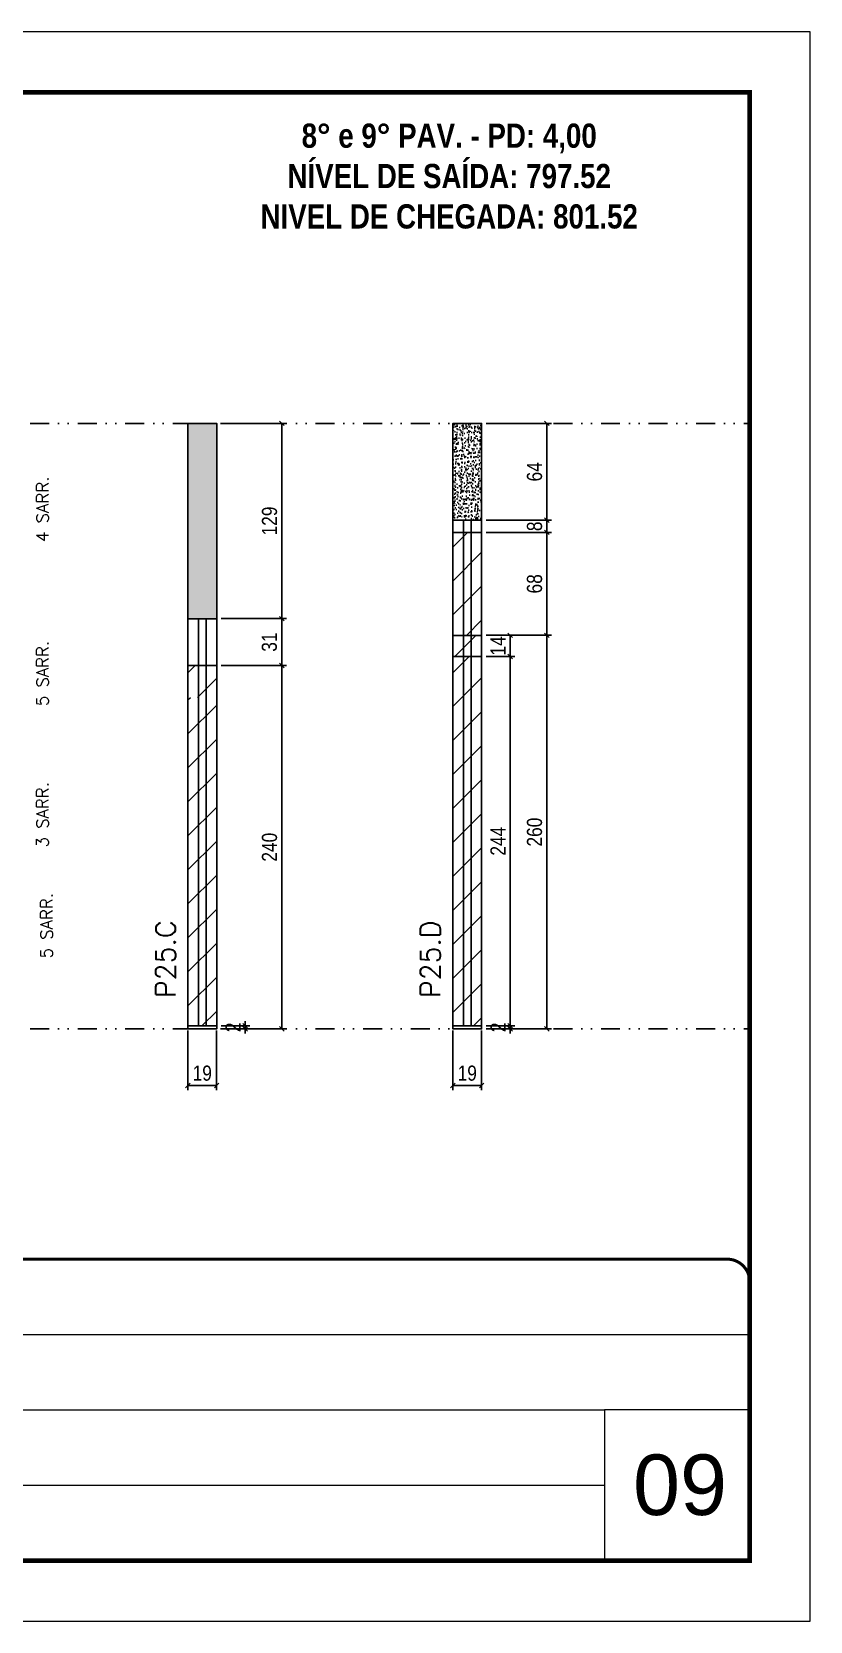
# Model space of a CAD drawing. Extents: x 28748 to 35002, y 14885 to 43501.
# Drawn here: x 29719 to 30233, y 40154 to 41204 of the extents above; entities that cross this region are included whole.
import ezdxf

# ---------------------------------------------------------------- set-up
doc = ezdxf.new("R2010")
doc.units = 0
for name, pattern in [('CONTINUO', [0]), ('DASHED', [0.75, 0.5, -0.25]), ('DIVIDE2', [0.625, 0.25, -0.125, 0, -0.125, 0, -0.125])]:
    doc.linetypes.add(name, pattern=pattern)
for name, color, linetype, lineweight in [('CARIMBO', 255, 'Continuous', 9), ('Folhas', 255, 'Continuous', 9), ('Hachura', 251, 'Continuous', 9), ('SARRAFO DE PRESSAO', 251, 'DASHED', 9), ('Texto Seção', 7, 'Continuous', 15)]:
    doc.layers.add(name, color=color, linetype=linetype, lineweight=lineweight)
for name, color, linetype in [('COTA', 241, 'Continuous'), ('NOMENCLATURA', 7, 'Continuous'), ('Nível', 160, 'Continuous'), ('Painéis', 200, 'Continuous'), ('SARR_2.2x7', 40, 'Continuous')]:
    doc.layers.add(name, color=color, linetype=linetype)
doc.styles.add('ARIAL', font='arial.ttf')
doc.styles.add('COTA TECNICA', font='techl___.ttf', dxfattribs={"height": 10})
doc.styles.add('COTA TECNICA-50', font='techl___.ttf', dxfattribs={"height": 10})
doc.styles.add('REGUA-120', font='ROMANS.shx', dxfattribs={"height": 15})
doc.styles.add('ROMANC', font='techb___.ttf', dxfattribs={"height": 2.5})
doc.styles.add('ROMANS', font='romans.shx')
doc.dimstyles.new('COTA PAINEL-50', dxfattribs={"dimtxt": 10, "dimasz": 3, "dimexe": 3, "dimexo": 3, "dimgap": 3, "dimtad": 1, "dimdec": 1, "dimzin": 12, "dimdsep": 46, "dimtxsty": 'COTA TECNICA-50', "dimblk1": 'OBLIQUE', "dimblk2": 'OBLIQUE', "dimsah": 1, "dimcen": 0.9, "dimclrd": 4, "dimclre": 4, "dimclrt": 240, "dimadec": 1, "dimazin": 3, "dimtfac": 1, "dimtdec": 1, "dimtmove": 0, "dimatfit": 3, "dimfxl": 1, "dimtolj": 1, "dimtzin": 12, "dimarcsym": 0})
doc.dimstyles.new('PAINEL', dxfattribs={"dimtxt": 10, "dimasz": 3, "dimexe": 3, "dimexo": 3, "dimgap": 3, "dimtad": 1, "dimdec": 1, "dimzin": 12, "dimdsep": 46, "dimtxsty": 'COTA TECNICA', "dimblk1": 'OBLIQUE', "dimblk2": 'OBLIQUE', "dimsah": 1, "dimcen": 0.9, "dimclrd": 4, "dimclre": 4, "dimclrt": 240, "dimadec": 1, "dimazin": 3, "dimtfac": 1, "dimtdec": 1, "dimtmove": 0, "dimatfit": 3, "dimfxl": 1, "dimtolj": 1, "dimtzin": 12, "dimarcsym": 0})
pattern_1 = [(45, (-100272.658, 8260.539), (-11.2253202, 11.2253202), [])]

# ---------------------------------------------------------------- blocks, each defined once
blk = doc.blocks.new('9999999999')
at = {"color": 30, "linetype": 'CONTINUO'}
for p, q in [((98564.6, 34379.6), (99584, 34379.6)), ((98564.6, 34329.8), (99488, 34329.8)), ((99584, 34329.8), (99488, 34329.8)), ((99488, 34329.8), (99488, 34230.2)), ((98564.6, 34280), (99488, 34280))]:
    blk.add_line(p, q, dxfattribs=at)
at = {"color": 30, "linetype": 'CONTINUO', "const_width": 2}
blk.add_lwpolyline([(99584, 34230.2), (99584, 34414.4, 0.414214), (99569, 34429.4), (98229, 34429.4, 0.414214), (98214, 34414.4), (98214, 34245.2, 0.414214), (98229, 34230.2), (99584, 34230.2)], format="xyb", dxfattribs=at)
at = {"layer": 'Folhas'}
blk.add_lwpolyline([(98139, 34190.2), (99624, 34190.2), (99624, 35240.2), (98139, 35240.2)], close=True, dxfattribs=at)
at = {"layer": 'Folhas', "color": 30, "const_width": 3}
blk.add_lwpolyline([(98214, 34230.2), (99584, 34230.2), (99584, 35200.2), (98214, 35200.2)], close=True, dxfattribs=at)
blk = doc.blocks.new('_Oblique')
at = {"color": 0, "linetype": 'ByBlock', "lineweight": -2}
blk.add_line((-0.5, -0.5), (0.5, 0.5), dxfattribs=at)
blk = doc.blocks.new('*D226')
at = {"layer": 'COTA', "color": 4, "lineweight": -2, "transparency": 16777216}
for p, q in [((29997.1, 40543.9), (29997.1, 40504.5)), ((30016.1, 40543.9), (30016.1, 40504.5)), ((29997.1, 40507.5), (30016.1, 40507.5))]:
    blk.add_line(p, q, dxfattribs=at)
at = {"layer": 'Defpoints', "color": 0, "transparency": 16777216}
for p in [(29997.1, 40546.9), (30016.1, 40546.9), (30016.1, 40507.5)]:
    blk.add_point(p, dxfattribs=at)
at = {"layer": 'COTA', "color": 4, "lineweight": -2, "transparency": 16777216, "xscale": 3, "yscale": 3, "zscale": 3, "rotation": 180}
blk.add_blockref('_Oblique', (29997.1, 40507.5), dxfattribs=at)
at = {"layer": 'COTA', "color": 4, "lineweight": -2, "transparency": 16777216, "xscale": 3, "yscale": 3, "zscale": 3}
blk.add_blockref('_Oblique', (30016.1, 40507.5), dxfattribs=at)
at = {"layer": 'COTA', "color": 240, "transparency": 16777216, "insert": (30006.6, 40515.6), "char_height": 10, "attachment_point": 5, "style": 'COTA TECNICA'}
blk.add_mtext('\\A1;19', dxfattribs=at)
blk = doc.blocks.new('*D227')
at = {"layer": 'COTA', "color": 4, "lineweight": -2, "transparency": 16777216}
for p, q in [((30019.1, 40804.9), (30062.2, 40804.9)), ((30059.2, 40544.9), (30059.2, 40804.9)), ((30019.1, 40544.9), (30062.2, 40544.9))]:
    blk.add_line(p, q, dxfattribs=at)
at = {"layer": 'Defpoints', "color": 0, "transparency": 16777216}
for p in [(30016.1, 40804.9), (30059.2, 40804.9), (30016.1, 40544.9)]:
    blk.add_point(p, dxfattribs=at)
at = {"layer": 'COTA', "color": 4, "lineweight": -2, "transparency": 16777216, "xscale": 3, "yscale": 3, "zscale": 3}
for p, rotation in [((30059.2, 40804.9), 90), ((30059.2, 40544.9), 270)]:
    blk.add_blockref('_Oblique', p, dxfattribs=dict(at, rotation=rotation))
at = {"layer": 'COTA', "color": 240, "transparency": 16777216, "insert": (30051.1, 40674.9), "char_height": 10, "attachment_point": 5, "rotation": 90, "style": 'COTA TECNICA'}
blk.add_mtext('\\A1;260', dxfattribs=at)
blk = doc.blocks.new('*D228')
at = {"layer": 'COTA', "color": 4, "lineweight": -2, "transparency": 16777216}
for p, q in [((30019.1, 40546.9), (30038, 40546.9)), ((30019.1, 40544.9), (30038, 40544.9)), ((30035, 40546.9), (30035, 40549.9)), ((30035, 40544.9), (30035, 40546.9)), ((30035, 40544.9), (30035, 40541.9))]:
    blk.add_line(p, q, dxfattribs=at)
at = {"layer": 'Defpoints', "color": 0, "transparency": 16777216}
for p in [(30016.1, 40546.9), (30016.1, 40544.9), (30035, 40546.9)]:
    blk.add_point(p, dxfattribs=at)
at = {"layer": 'COTA', "color": 4, "lineweight": -2, "transparency": 16777216, "xscale": 3, "yscale": 3, "zscale": 3}
for p, rotation in [((30035, 40546.9), 270), ((30035, 40544.9), 90)]:
    blk.add_blockref('_Oblique', p, dxfattribs=dict(at, rotation=rotation))
at = {"layer": 'COTA', "color": 240, "transparency": 16777216, "insert": (30027, 40545.9), "char_height": 10, "attachment_point": 5, "rotation": 90, "style": 'COTA TECNICA-50'}
blk.add_mtext('\\A1;2', dxfattribs=at)
blk = doc.blocks.new('*D1448')
at = {"layer": 'COTA', "color": 4, "linetype": 'ByBlock', "lineweight": -2, "transparency": 16777216}
for p, q in [((30019.1, 40944.9), (30062.2, 40944.9)), ((30059.2, 40944.9), (30059.2, 40880.9)), ((30019.1, 40880.9), (30062.2, 40880.9))]:
    blk.add_line(p, q, dxfattribs=at)
at = {"layer": 'Defpoints', "color": 0, "linetype": 'ByBlock', "transparency": 16777216}
for p in [(30016.1, 40944.9), (30016.1, 40880.9), (30059.2, 40880.9)]:
    blk.add_point(p, dxfattribs=at)
at = {"layer": 'COTA', "color": 4, "linetype": 'ByBlock', "lineweight": -2, "transparency": 16777216, "xscale": 3, "yscale": 3, "zscale": 3}
for p, rotation in [((30059.2, 40944.9), 90), ((30059.2, 40880.9), 270)]:
    blk.add_blockref('_Oblique', p, dxfattribs=dict(at, rotation=rotation))
at = {"layer": 'COTA', "color": 240, "linetype": 'ByBlock', "transparency": 16777216, "insert": (30051.1, 40912.9), "char_height": 10, "attachment_point": 5, "rotation": 90, "style": 'COTA TECNICA'}
blk.add_mtext('\\A1;64', dxfattribs=at)
blk = doc.blocks.new('*D1449')
at = {"layer": 'COTA', "color": 4, "linetype": 'ByBlock', "lineweight": -2, "transparency": 16777216}
for p, q in [((30019.1, 40790.9), (30038, 40790.9)), ((30035, 40546.9), (30035, 40790.9)), ((30019.1, 40546.9), (30038, 40546.9))]:
    blk.add_line(p, q, dxfattribs=at)
at = {"layer": 'Defpoints', "color": 0, "linetype": 'ByBlock', "transparency": 16777216}
for p in [(30016.1, 40790.9), (30035, 40790.9), (30016.1, 40546.9)]:
    blk.add_point(p, dxfattribs=at)
at = {"layer": 'COTA', "color": 4, "linetype": 'ByBlock', "lineweight": -2, "transparency": 16777216, "xscale": 3, "yscale": 3, "zscale": 3}
for p, rotation in [((30035, 40790.9), 90), ((30035, 40546.9), 270)]:
    blk.add_blockref('_Oblique', p, dxfattribs=dict(at, rotation=rotation))
at = {"layer": 'COTA', "color": 240, "linetype": 'ByBlock', "transparency": 16777216, "insert": (30026.9, 40668.9), "char_height": 10, "attachment_point": 5, "rotation": 90, "style": 'COTA TECNICA'}
blk.add_mtext('\\A1;244', dxfattribs=at)
blk = doc.blocks.new('*D229')
at = {"layer": 'COTA', "color": 4, "linetype": 'ByBlock', "lineweight": -2, "transparency": 16777216}
for p, q in [((30019.1, 40804.9), (30038, 40804.9)), ((30035, 40790.9), (30035, 40804.9)), ((30019.1, 40790.9), (30038, 40790.9))]:
    blk.add_line(p, q, dxfattribs=at)
at = {"layer": 'Defpoints', "color": 0, "linetype": 'ByBlock', "transparency": 16777216}
for p in [(30016.1, 40804.9), (30035, 40804.9), (30016.1, 40790.9)]:
    blk.add_point(p, dxfattribs=at)
at = {"layer": 'COTA', "color": 4, "linetype": 'ByBlock', "lineweight": -2, "transparency": 16777216, "xscale": 3, "yscale": 3, "zscale": 3}
for p, rotation in [((30035, 40804.9), 90), ((30035, 40790.9), 270)]:
    blk.add_blockref('_Oblique', p, dxfattribs=dict(at, rotation=rotation))
at = {"layer": 'COTA', "color": 240, "linetype": 'ByBlock', "transparency": 16777216, "insert": (30026.9, 40797.9), "char_height": 10, "attachment_point": 5, "rotation": 90, "style": 'COTA TECNICA'}
blk.add_mtext('\\A1;14', dxfattribs=at)
blk = doc.blocks.new('*D1364')
at = {"layer": 'COTA', "color": 4, "lineweight": -2, "transparency": 16777216}
for p, q in [((29821.9, 40543.9), (29821.9, 40504.5)), ((29840.9, 40543.9), (29840.9, 40504.5)), ((29821.9, 40507.5), (29840.9, 40507.5))]:
    blk.add_line(p, q, dxfattribs=at)
at = {"layer": 'Defpoints', "color": 0, "transparency": 16777216}
for p in [(29821.9, 40546.9), (29840.9, 40546.9), (29840.9, 40507.5)]:
    blk.add_point(p, dxfattribs=at)
at = {"layer": 'COTA', "color": 4, "lineweight": -2, "transparency": 16777216, "xscale": 3, "yscale": 3, "zscale": 3, "rotation": 180}
blk.add_blockref('_Oblique', (29821.9, 40507.5), dxfattribs=at)
at = {"layer": 'COTA', "color": 4, "lineweight": -2, "transparency": 16777216, "xscale": 3, "yscale": 3, "zscale": 3}
blk.add_blockref('_Oblique', (29840.9, 40507.5), dxfattribs=at)
at = {"layer": 'COTA', "color": 240, "transparency": 16777216, "insert": (29831.4, 40515.6), "char_height": 10, "attachment_point": 5, "style": 'COTA TECNICA'}
blk.add_mtext('\\A1;19', dxfattribs=at)
blk = doc.blocks.new('*D1365')
at = {"layer": 'COTA', "color": 4, "lineweight": -2, "transparency": 16777216}
for p, q in [((29843.9, 40784.9), (29887, 40784.9)), ((29884, 40544.9), (29884, 40784.9)), ((29843.9, 40544.9), (29887, 40544.9))]:
    blk.add_line(p, q, dxfattribs=at)
at = {"layer": 'Defpoints', "color": 0, "transparency": 16777216}
for p in [(29840.9, 40784.9), (29884, 40784.9), (29840.9, 40544.9)]:
    blk.add_point(p, dxfattribs=at)
at = {"layer": 'COTA', "color": 4, "lineweight": -2, "transparency": 16777216, "xscale": 3, "yscale": 3, "zscale": 3}
for p, rotation in [((29884, 40784.9), 90), ((29884, 40544.9), 270)]:
    blk.add_blockref('_Oblique', p, dxfattribs=dict(at, rotation=rotation))
at = {"layer": 'COTA', "color": 240, "transparency": 16777216, "insert": (29875.9, 40664.9), "char_height": 10, "attachment_point": 5, "rotation": 90, "style": 'COTA TECNICA'}
blk.add_mtext('\\A1;240', dxfattribs=at)
blk = doc.blocks.new('*D1366')
at = {"layer": 'COTA', "color": 4, "lineweight": -2, "transparency": 16777216}
for p, q in [((29843.9, 40546.9), (29862.8, 40546.9)), ((29843.9, 40544.9), (29862.8, 40544.9)), ((29859.8, 40546.9), (29859.8, 40549.9)), ((29859.8, 40544.9), (29859.8, 40546.9)), ((29859.8, 40544.9), (29859.8, 40541.9))]:
    blk.add_line(p, q, dxfattribs=at)
at = {"layer": 'Defpoints', "color": 0, "transparency": 16777216}
for p in [(29840.9, 40546.9), (29840.9, 40544.9), (29859.8, 40546.9)]:
    blk.add_point(p, dxfattribs=at)
at = {"layer": 'COTA', "color": 4, "lineweight": -2, "transparency": 16777216, "xscale": 3, "yscale": 3, "zscale": 3}
for p, rotation in [((29859.8, 40546.9), 270), ((29859.8, 40544.9), 90)]:
    blk.add_blockref('_Oblique', p, dxfattribs=dict(at, rotation=rotation))
at = {"layer": 'COTA', "color": 240, "transparency": 16777216, "insert": (29851.8, 40545.9), "char_height": 10, "attachment_point": 5, "rotation": 90, "style": 'COTA TECNICA-50'}
blk.add_mtext('\\A1;2', dxfattribs=at)
blk = doc.blocks.new('*D2048')
at = {"layer": 'COTA', "color": 4, "linetype": 'ByBlock', "lineweight": -2, "transparency": 16777216}
for p, q in [((29843.9, 40944.9), (29887, 40944.9)), ((29884, 40944.9), (29884, 40815.9)), ((29843.9, 40815.9), (29887, 40815.9))]:
    blk.add_line(p, q, dxfattribs=at)
at = {"layer": 'Defpoints', "color": 0, "linetype": 'ByBlock', "transparency": 16777216}
for p in [(29840.9, 40944.9), (29840.9, 40815.9), (29884, 40815.9)]:
    blk.add_point(p, dxfattribs=at)
at = {"layer": 'COTA', "color": 4, "linetype": 'ByBlock', "lineweight": -2, "transparency": 16777216, "xscale": 3, "yscale": 3, "zscale": 3}
for p, rotation in [((29884, 40944.9), 90), ((29884, 40815.9), 270)]:
    blk.add_blockref('_Oblique', p, dxfattribs=dict(at, rotation=rotation))
at = {"layer": 'COTA', "color": 240, "linetype": 'ByBlock', "transparency": 16777216, "insert": (29875.9, 40880.4), "char_height": 10, "attachment_point": 5, "rotation": 90, "style": 'COTA TECNICA'}
blk.add_mtext('\\A1;129', dxfattribs=at)
blk = doc.blocks.new('*D2154')
at = {"layer": 'COTA', "color": 4, "lineweight": -2, "transparency": 16777216}
for p, q in [((30019.1, 40872.9), (30062.2, 40872.9)), ((30059.2, 40872.9), (30059.2, 40804.9)), ((30019.1, 40804.9), (30062.2, 40804.9))]:
    blk.add_line(p, q, dxfattribs=at)
at = {"layer": 'Defpoints', "color": 0, "transparency": 16777216}
for p in [(30016.1, 40872.9), (30016.1, 40804.9), (30059.2, 40804.9)]:
    blk.add_point(p, dxfattribs=at)
at = {"layer": 'COTA', "color": 4, "lineweight": -2, "transparency": 16777216, "xscale": 3, "yscale": 3, "zscale": 3}
for p, rotation in [((30059.2, 40872.9), 90), ((30059.2, 40804.9), 270)]:
    blk.add_blockref('_Oblique', p, dxfattribs=dict(at, rotation=rotation))
at = {"layer": 'COTA', "color": 240, "transparency": 16777216, "insert": (30051.1, 40838.9), "char_height": 10, "attachment_point": 5, "rotation": 90, "style": 'COTA TECNICA'}
blk.add_mtext('\\A1;68', dxfattribs=at)
blk = doc.blocks.new('*D2359')
at = {"layer": 'COTA', "color": 4, "lineweight": -2, "transparency": 16777216}
for p, q in [((29843.9, 40815.9), (29887, 40815.9)), ((29884, 40815.9), (29884, 40784.9)), ((29843.9, 40784.9), (29887, 40784.9))]:
    blk.add_line(p, q, dxfattribs=at)
at = {"layer": 'Defpoints', "color": 0, "transparency": 16777216}
for p in [(29840.9, 40815.9), (29840.9, 40784.9), (29884, 40784.9)]:
    blk.add_point(p, dxfattribs=at)
at = {"layer": 'COTA', "color": 4, "lineweight": -2, "transparency": 16777216, "xscale": 3, "yscale": 3, "zscale": 3}
for p, rotation in [((29884, 40815.9), 90), ((29884, 40784.9), 270)]:
    blk.add_blockref('_Oblique', p, dxfattribs=dict(at, rotation=rotation))
at = {"layer": 'COTA', "color": 240, "transparency": 16777216, "insert": (29875.8, 40800.4), "char_height": 10, "attachment_point": 5, "rotation": 90, "style": 'COTA TECNICA'}
blk.add_mtext('\\A1;31', dxfattribs=at)
blk = doc.blocks.new('*D2500')
at = {"layer": 'COTA', "color": 4, "lineweight": -2, "transparency": 16777216}
for p, q in [((30019.1, 40880.9), (30062.2, 40880.9)), ((30059.2, 40872.9), (30059.2, 40880.9)), ((30019.1, 40872.9), (30062.2, 40872.9))]:
    blk.add_line(p, q, dxfattribs=at)
at = {"layer": 'Defpoints', "color": 0, "transparency": 16777216}
for p in [(30016.1, 40880.9), (30059.2, 40880.9), (30016.1, 40872.9)]:
    blk.add_point(p, dxfattribs=at)
at = {"layer": 'COTA', "color": 4, "lineweight": -2, "transparency": 16777216, "xscale": 3, "yscale": 3, "zscale": 3}
for p, rotation in [((30059.2, 40880.9), 90), ((30059.2, 40872.9), 270)]:
    blk.add_blockref('_Oblique', p, dxfattribs=dict(at, rotation=rotation))
at = {"layer": 'COTA', "color": 240, "transparency": 16777216, "insert": (30051.1, 40876.9), "char_height": 10, "attachment_point": 5, "rotation": 90, "style": 'COTA TECNICA'}
blk.add_mtext('\\A1;8', dxfattribs=at)

msp = doc.modelspace()

# ---------------------------------------------------------------- hatches: boundary and pattern name
at = {"layer": 'COTA', "linetype": 'ByBlock'}
h = msp.add_hatch(dxfattribs=at)
h.set_pattern_fill('AR-CONC', color=256, scale=0.03)
h.set_pattern_definition([(50, (-101905.1657, 11720.4645), (5.46554007, -0.47817257), [0.5715, -6.2865]), (355, (-101905.1657, 11720.4645), (-1.05730264, 5.73170536), [0.4572, -5.02921753]), (100.4514447, (-101904.71, 11720.4247), (4.40823741, 5.25353256), [0.48570026, -5.34270734]), (46.1842, (-101905.166, 11721.9885), (8.13237123, -1.26126984), [0.85725, -9.42975]), (96.6355576, (-101904.488, 11721.8834), (7.122124, 7.42278374), [0.7285507, -8.01406824]), (351.184151, (-101905.166, 11721.9885), (7.122124, 7.42278374), [0.685799, -7.54379196]), (21, (-101904.4037, 11721.6075), (4.54843174, -3.06795595), [0.5715, -6.2865]), (326, (-101904.4037, 11721.6075), (1.85406085, 5.52563898), [0.4572, -5.0292]), (71.451445, (-101904.0247, 11721.352), (6.40249258, 2.45768307), [0.48570026, -5.34269813]), (37.5, (-101905.1657, 11720.4645), (0.092658098, 2.536651166), [0, -4.96824, 0, -5.1054, 0, -5.04825]), (7.5, (-101905.1657, 11720.4645), (2.004589875, 3.005417245), [0, -2.91084, 0, -4.85394, 0, -1.92405]), (327.5, (-101906.865, 11720.4645), (4.067717855, -0.17186232), [0, -1.905, 0, -5.9436, 0, -7.8867]), (317.5, (-101907.627, 11720.4645), (4.44387544, 0.76279473), [0, -2.4765, 0, -3.94716, 0, -5.6007])])
h.paths.add_polyline_path([(29821.94, 40816.04), (29840.94, 40816.04), (29840.94, 40944.88), (29821.94, 40944.88)])
h = msp.add_hatch(dxfattribs=at)
h.set_pattern_fill('AR-CONC', color=256, scale=0.03)
h.set_pattern_definition([(50, (-101752.993, 11729.4645), (5.46554007, -0.47817257), [0.5715, -6.2865]), (355, (-101752.993, 11729.4645), (-1.05730264, 5.73170536), [0.4572, -5.02921753]), (100.4514447, (-101752.5376, 11729.4247), (4.40823741, 5.25353256), [0.48570026, -5.34270734]), (46.1842, (-101752.993, 11730.9885), (8.13237123, -1.26126984), [0.85725, -9.42975]), (96.6355576, (-101752.315, 11730.8834), (7.122124, 7.42278374), [0.7285507, -8.01406824]), (351.184151, (-101752.993, 11730.9885), (7.122124, 7.42278374), [0.685799, -7.54379196]), (21, (-101752.231, 11730.6075), (4.54843174, -3.06795595), [0.5715, -6.2865]), (326, (-101752.231, 11730.6075), (1.85406085, 5.52563898), [0.4572, -5.0292]), (71.451445, (-101751.852, 11730.352), (6.40249258, 2.45768307), [0.48570026, -5.34269813]), (37.5, (-101752.993, 11729.4645), (0.092658098, 2.536651166), [0, -4.96824, 0, -5.1054, 0, -5.04825]), (7.5, (-101752.993, 11729.4645), (2.004589875, 3.005417245), [0, -2.91084, 0, -4.85394, 0, -1.92405]), (327.5, (-101754.6923, 11729.4645), (4.067717855, -0.17186232), [0, -1.905, 0, -5.9436, 0, -7.8867]), (317.5, (-101755.4543, 11729.4645), (4.44387544, 0.76279473), [0, -2.4765, 0, -3.94716, 0, -5.6007])])
h.paths.add_polyline_path([(29997.11, 40880.88), (30016.11, 40880.88), (30016.11, 40944.88), (29997.11, 40944.88)])
at = {"layer": 'Hachura'}
h = msp.add_hatch(dxfattribs=at)
h.set_pattern_fill('ANSI31', color=256, scale=5)
h.paths.add_polyline_path([(30016.11, 40872.88), (29997.11, 40872.88), (29997.11, 40804.88), (30016.11, 40804.88)])
at = {"layer": 'Hachura', "linetype": 'ByBlock'}
h = msp.add_hatch(dxfattribs=at)
h.set_pattern_fill('ANSI31', color=256, scale=5)
h.set_pattern_definition([(45, (-100272.658, 8247.539), (-11.2253202, 11.2253202), [])])
h.paths.add_polyline_path([(30016.11, 40804.88), (29997.11, 40804.88), (29997.11, 40790.88), (30016.11, 40790.88)])
h = msp.add_hatch(dxfattribs=at)
h.set_pattern_fill('ANSI31', color=256, scale=5)
h.set_pattern_definition([(45, (-100272.658, 8233.539), (-11.2253202, 11.2253202), [])])
h.paths.add_polyline_path([(29821.94, 40784.88), (29821.94, 40763.88), (29840.94, 40763.88), (29840.94, 40784.88)])
h = msp.add_hatch(dxfattribs=at)
h.set_pattern_fill('ANSI31', color=256, scale=5)
h.set_pattern_definition(pattern_1)
h.paths.add_polyline_path([(30016.11, 40790.88), (29997.11, 40790.88), (29997.11, 40546.88), (30016.11, 40546.88)])
h = msp.add_hatch(dxfattribs=at)
h.set_pattern_fill('ANSI31', color=256, scale=5)
h.set_pattern_definition(pattern_1)
h.paths.add_polyline_path([(29840.94, 40763.88), (29821.94, 40763.88), (29821.94, 40546.88), (29840.94, 40546.88)])

# ---------------------------------------------------------------- linework, layer by layer
at = {"layer": 'COTA', "linetype": 'ByBlock'}
for points in [[(29821.94, 40815.88), (29840.94, 40815.88), (29840.94, 40944.88), (29821.94, 40944.88)], [(29997.11, 40880.88), (30016.11, 40880.88), (30016.11, 40944.88), (29997.11, 40944.88)]]:
    msp.add_lwpolyline(points, close=True, dxfattribs=at)
at = {"layer": 'Nível', "color": 4, "linetype": 'DIVIDE2', "ltscale": 50}
for p, q in [((29183, 40944.88), (30193.34, 40944.88)), ((29183, 40544.88), (30193.34, 40544.88))]:
    msp.add_line(p, q, dxfattribs=at)
at = {"layer": 'Painéis'}
for p, q in [((30016.11, 40880.88), (29997.11, 40880.88)), ((29997.11, 40880.88), (29997.11, 40804.88)), ((30016.11, 40804.88), (30016.11, 40880.88)), ((30016.11, 40872.88), (29997.11, 40872.88)), ((29821.94, 40815.88), (29840.94, 40815.88)), ((29821.94, 40784.88), (29821.94, 40815.88)), ((29840.94, 40815.88), (29840.94, 40784.88)), ((30016.11, 40804.88), (29997.11, 40804.88)), ((29997.11, 40804.88), (29997.11, 40790.88)), ((29997.11, 40804.88), (30016.11, 40804.88)), ((30016.11, 40790.88), (30016.11, 40804.88)), ((29840.94, 40784.88), (29821.94, 40784.88)), ((29821.94, 40784.88), (29821.94, 40763.88)), ((29840.94, 40784.88), (29821.94, 40784.88)), ((29840.94, 40763.88), (29840.94, 40784.88)), ((30016.11, 40790.88), (29997.11, 40790.88)), ((29997.11, 40790.88), (29997.11, 40546.88)), ((29997.11, 40790.88), (30016.11, 40790.88)), ((30016.11, 40546.88), (30016.11, 40790.88)), ((29821.94, 40763.88), (29821.94, 40546.88)), ((29840.94, 40546.88), (29840.94, 40763.88)), ((29821.94, 40546.88), (29840.94, 40546.88)), ((29997.11, 40546.88), (30016.11, 40546.88))]:
    msp.add_line(p, q, dxfattribs=at)
for points in [[(29821.94, 40546.88), (29840.94, 40546.88), (29840.94, 40544.88), (29821.94, 40544.88)], [(29997.11, 40546.88), (30016.11, 40546.88), (30016.11, 40544.88), (29997.11, 40544.88)]]:
    msp.add_lwpolyline(points, close=True, dxfattribs=at)
at = {"layer": 'SARR_2.2x7'}
for p, q in [((30004.11, 40880.88), (30004.11, 40872.88)), ((30009.11, 40872.88), (30009.11, 40880.88)), ((30004.11, 40872.88), (30004.11, 40804.88)), ((30009.11, 40804.88), (30009.11, 40872.88)), ((29828.94, 40784.88), (29828.94, 40815.88)), ((29833.94, 40815.88), (29833.94, 40784.88)), ((30004.11, 40804.88), (30004.11, 40546.88)), ((30009.11, 40546.88), (30009.11, 40804.88)), ((29828.94, 40784.88), (29828.94, 40546.88)), ((29833.94, 40546.88), (29833.94, 40785.04))]:
    msp.add_line(p, q, dxfattribs=at)

# ---------------------------------------------------------------- block references
at = {"layer": 'SARRAFO DE PRESSAO', "color": 6, "linetype": 'ByBlock'}
msp.add_blockref('9999999999', (-69390.64, 5963.39), dxfattribs=at)

# ---------------------------------------------------------------- texts
at = {"layer": 'CARIMBO', "style": 'ARIAL'}
msp.add_text('09', height=40, dxfattribs=at).set_placement((30116.2, 40223.74))
at = {"layer": 'NOMENCLATURA', "color": 2, "insert": (29994.67, 41169.65), "char_height": 16, "attachment_point": 2, "style": 'ROMANC'}
msp.add_mtext_dynamic_manual_height_columns('\\P8° e 9° PAV. - PD: 4,00\\PNÍVEL DE SAÍDA: 797.52\\PNIVEL DE CHEGADA: 801.52', width=300.2766, gutter_width=1, heights=[0], dxfattribs=at)
at = {"layer": 'Texto Seção', "linetype": 'Continuous', "style": 'ROMANS'}
for s, p in [('4 SARR.', (29729.79, 40866.58)), ('5 SARR.', (29729.79, 40758.1)), ('3 SARR.', (29729.79, 40664.77)), ('5 SARR.', (29732.5, 40591.5))]:
    msp.add_text(s, height=8, rotation=90, dxfattribs=at).set_placement(p)
at = {"layer": 'Texto Seção', "char_height": 13, "width": 285.3299, "attachment_point": 7, "rotation": 90, "style": 'REGUA-120'}
for s, insert in [('P25.C', (29813.61, 40565.34)), ('P25.D', (29988.78, 40565.34))]:
    msp.add_mtext(s, dxfattribs=dict(at, insert=insert))

# ---------------------------------------------------------------- dimensions: what is measured, and where the dimension line sits
at = {"layer": 'COTA', "linetype": 'ByBlock'}
for base, p1, p2, picture, middle in [((29884.02, 40815.88), (29840.94, 40944.88), (29840.94, 40815.88), '*D2048', (29875.93, 40880.38)), ((30059.19, 40880.88), (30016.11, 40944.88), (30016.11, 40880.88), '*D1448', (30051.09, 40912.88)), ((30035.02, 40790.88), (30016.11, 40546.88), (30016.11, 40790.88), '*D1449', (30026.94, 40668.88))]:
    dim = msp.add_linear_dim(base=base, p1=p1, p2=p2, angle=90, dimstyle='PAINEL', dxfattribs=at)
    dim.commit()
    dim.dimension.update_dxf_attribs({"geometry": picture, "text_midpoint": middle})
at = {"layer": 'COTA'}
for base, p1, p2, dimstyle, picture, middle in [((30059.19, 40880.88), (30016.11, 40872.88), (30016.11, 40880.88), 'PAINEL', '*D2500', (30059.19, 40876.88)), ((29859.84, 40546.88), (29840.94, 40544.88), (29840.94, 40546.88), 'COTA PAINEL-50', '*D1366', (29859.84, 40545.88)), ((30035.02, 40546.88), (30016.11, 40544.88), (30016.11, 40546.88), 'COTA PAINEL-50', '*D228', (30035.02, 40545.88))]:
    dim = msp.add_linear_dim(base=base, p1=p1, p2=p2, angle=90, dimstyle=dimstyle, dxfattribs=at)
    dim.commit()
    dim.dimension.update_dxf_attribs({"geometry": picture, "text_midpoint": middle, "dimtype": 160})
for base, p1, p2, picture, middle in [((30059.19, 40804.88), (30016.11, 40872.88), (30016.11, 40804.88), '*D2154', (30051.07, 40838.88)), ((29884.02, 40784.88), (29840.94, 40815.88), (29840.94, 40784.88), '*D2359', (29875.8, 40800.38))]:
    dim = msp.add_linear_dim(base=base, p1=p1, p2=p2, angle=90, dimstyle='PAINEL', dxfattribs=at)
    dim.commit()
    dim.dimension.update_dxf_attribs({"geometry": picture, "text_midpoint": middle})
for base, p1, p2, picture, middle in [((30059.19, 40804.88), (30016.11, 40544.88), (30016.11, 40804.88), '*D227', (30051.09, 40674.88)), ((29884.02, 40784.88), (29840.94, 40544.88), (29840.94, 40784.88), '*D1365', (29875.92, 40664.88))]:
    dim = msp.add_linear_dim(base=base, p1=p1, p2=p2, angle=90, dimstyle='PAINEL', override={"dimarcsym": 2}, dxfattribs=at)
    dim.commit()
    dim.dimension.update_dxf_attribs({"geometry": picture, "text_midpoint": middle})
at = {"layer": 'COTA', "linetype": 'ByBlock'}
dim = msp.add_linear_dim(base=(30035.02, 40804.88), p1=(30016.11, 40790.88), p2=(30016.11, 40804.88), angle=90, dimstyle='PAINEL', override={"dimtmove": 1}, dxfattribs=at)
dim.commit()
dim.dimension.update_dxf_attribs({"geometry": '*D229', "text_midpoint": (30035.02, 40797.88), "dimtype": 160})
at = {"layer": 'COTA'}
for base, p1, p2, picture, middle in [((29840.94, 40507.53), (29821.94, 40546.88), (29840.94, 40546.88), '*D1364', (29831.44, 40515.62)), ((30016.11, 40507.53), (29997.11, 40546.88), (30016.11, 40546.88), '*D226', (30006.61, 40515.62))]:
    dim = msp.add_linear_dim(base=base, p1=p1, p2=p2, dimstyle='PAINEL', override={"dimarcsym": 2}, dxfattribs=at)
    dim.commit()
    dim.dimension.update_dxf_attribs({"geometry": picture, "text_midpoint": middle})

doc.saveas('drawing.dxf')
